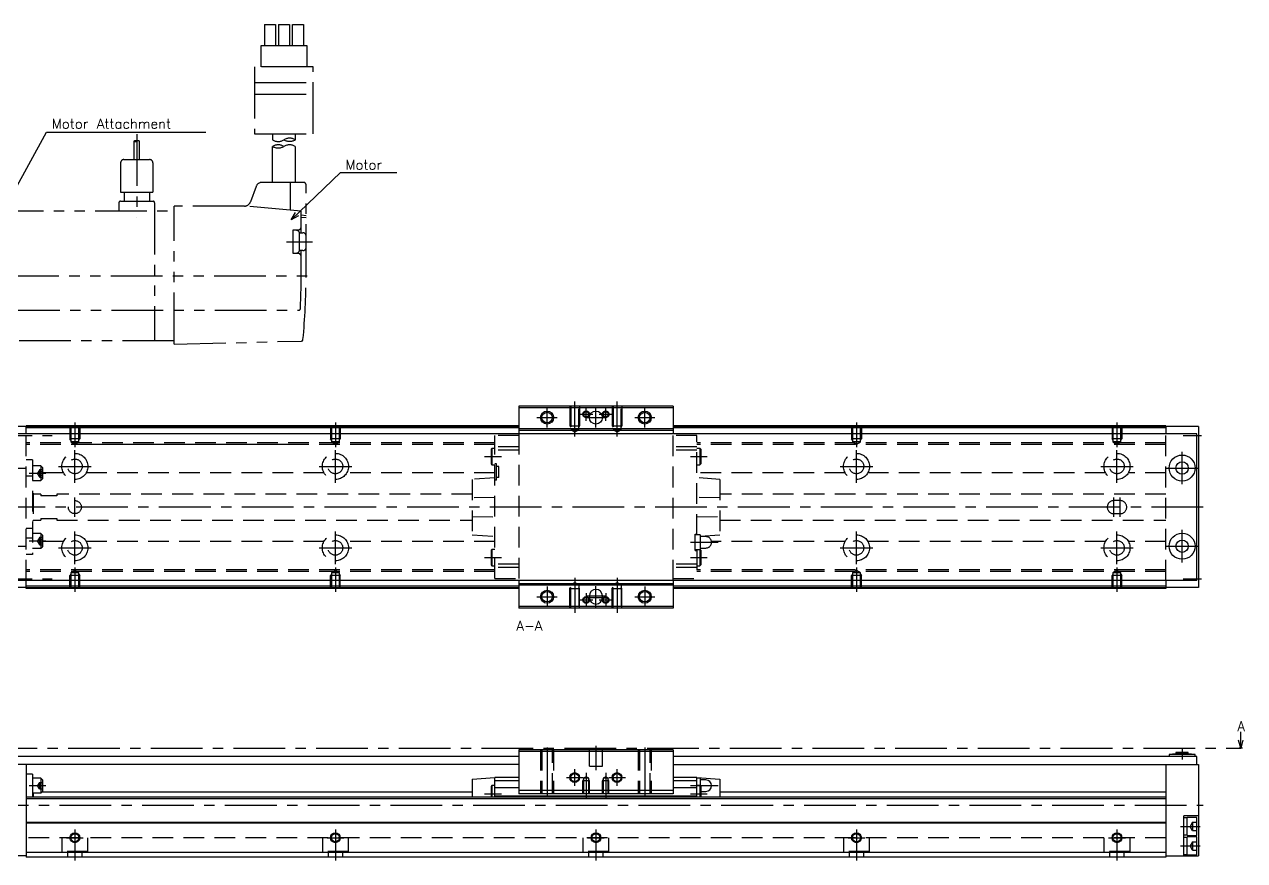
# Model space of a CAD drawing. Extents: x -2 to 618, y -8 to 266.
# Drawn here: x 243.1 to 617.7, y 9 to 265.7 of the extents above; entities that cross this region are included whole.
import ezdxf

# ---------------------------------------------------------------- set-up
doc = ezdxf.new("R2010")
doc.units = 0
doc.header["$LTSCALE"] = 0.5
for name, pattern in [('CENTER', [50.8, 31.75, -6.35, 6.35, -6.35]), ('DASHED', [19.05, 12.7, -6.35]), ('PHANTOM', [63.5, 31.75, -6.35, 6.35, -6.35, 6.35, -6.35])]:
    doc.linetypes.add(name, pattern=pattern)
for name, color, linetype in [('MSM_CENTER', 1, 'CENTER'), ('MSM_CONTINUOUS', 7, 'CONTINUOUS'), ('MSM_DASHED', 4, 'DASHED'), ('MSM_IMAGINARY', 6, 'PHANTOM'), ('MSM_NARROW', 5, 'CONTINUOUS'), ('MSM_PART_NUMBER', 7, 'CONTINUOUS')]:
    doc.layers.add(name, color=color, linetype=linetype)
doc.styles.get("Standard").update_dxf_attribs({"font": 'txt.shx', "height": 3, "bigfont": 'bigfont.shx'})

msp = doc.modelspace()

# ---------------------------------------------------------------- linework, layer by layer
at = {"layer": 'MSM_CENTER'}
for p, q in [((412.05, 139.19), (412.05, 149.9)), ((425.05, 139.19), (425.05, 149.9)), ((403.55, 141.9), (403.55, 148.1)), ((415.55, 143.95), (415.55, 148.05)), ((418.55, 141.9), (418.55, 148.1)), ((421.55, 143.95), (421.55, 148.05)), ((433.55, 141.9), (433.55, 148.1)), ((258.55, 143.5), (258.55, 135.87)), ((338.55, 143.5), (338.55, 135.87)), ((400.45, 145), (406.65, 145)), ((413.5, 146), (417.6, 146)), ((415.45, 145), (421.65, 145)), ((419.5, 146), (423.6, 146)), ((430.45, 145), (436.65, 145)), ((498.55, 143.5), (498.55, 135.87)), ((578.55, 143.5), (578.55, 135.87)), ((229.55, 139.5), (251.55, 139.5)), ((598.85, 139.5), (604.55, 139.5)), ((258.55, 125), (258.55, 135)), ((338.55, 125), (338.55, 135)), ((498.55, 125), (498.55, 135)), ((578.55, 125), (578.55, 135)), ((384.35, 133), (389.55, 133)), ((447.55, 133), (452.75, 133)), ((598.55, 124.5), (598.55, 134.5)), ((233.55, 129.5), (243.55, 129.5)), ((244.55, 127.89), (249.65, 127.89)), ((253.55, 130), (263.55, 130)), ((333.55, 130), (343.55, 130)), ((493.55, 130), (503.55, 130)), ((573.55, 130), (583.55, 130)), ((593.55, 129.5), (603.55, 129.5)), ((258.55, 114.5), (258.55, 120.5)), ((577.55, 114.5), (577.55, 120.5)), ((579.55, 114.5), (579.55, 120.5)), ((605.05, 117.5), (200.05, 117.5)), ((258.55, 100), (258.55, 110)), ((338.55, 100), (338.55, 110)), ((498.55, 100), (498.55, 110)), ((578.55, 100), (578.55, 110)), ((598.55, 100.5), (598.55, 110.5)), ((233.55, 105.5), (243.55, 105.5)), ((244.55, 107.11), (249.65, 107.11)), ((253.55, 105), (263.55, 105)), ((333.55, 105), (343.55, 105)), ((447.55, 106.7), (456.05, 106.7)), ((493.55, 105), (503.55, 105)), ((573.55, 105), (583.55, 105)), ((593.55, 105.5), (603.55, 105.5)), ((384.35, 102), (389.55, 102)), ((447.55, 102), (452.75, 102)), ((258.55, 99.01), (258.55, 91.5)), ((338.55, 99.01), (338.55, 91.5)), ((498.55, 99.01), (498.55, 91.5)), ((578.55, 99.01), (578.55, 91.5)), ((229.55, 95.5), (251.55, 95.5)), ((412.05, 95.81), (412.05, 85.1)), ((425.05, 95.81), (425.05, 85.1)), ((598.85, 95.5), (604.55, 95.5)), ((400.45, 90), (406.65, 90)), ((403.55, 93.1), (403.55, 86.9)), ((415.55, 91.05), (415.55, 86.95)), ((415.55, 90.25), (421.55, 90.25)), ((418.55, 86.75), (418.55, 93.25)), ((421.55, 91.05), (421.55, 86.95)), ((430.45, 90), (436.65, 90)), ((433.55, 93.1), (433.55, 86.9)), ((413.5, 89), (417.6, 89)), ((415.55, 89.75), (421.55, 89.75)), ((419.5, 89), (423.6, 89)), ((231.05, 43.5), (616.55, 43.5)), ((403.55, 43.67), (403.55, 28.82)), ((418.55, 44.25), (418.55, 36.75)), ((433.55, 43.67), (433.55, 28.82)), ((598.55, 43.2), (598.55, 40)), ((409.48, 34.5), (414.63, 34.5)), ((412.05, 31.92), (412.05, 37.07)), ((415.55, 35.96), (415.55, 28.24)), ((421.55, 35.96), (421.55, 28.24)), ((422.48, 34.5), (427.63, 34.5)), ((425.05, 31.92), (425.05, 37.07)), ((244.55, 32), (249.65, 32)), ((447.55, 32), (456.05, 32)), ((384.35, 29.5), (389.55, 29.5)), ((447.55, 29.5), (452.75, 29.5)), ((203.05, 26), (605.05, 26)), ((598.05, 19.5), (604.05, 19.5)), ((255.98, 16), (261.13, 16)), ((258.55, 18.5), (258.55, 9)), ((335.98, 16), (341.13, 16)), ((338.55, 18.5), (338.55, 9)), ((415.98, 16), (421.13, 16)), ((418.55, 18.5), (418.55, 9)), ((495.98, 16), (501.13, 16)), ((498.55, 18.5), (498.55, 9)), ((575.98, 16), (581.13, 16)), ((578.55, 18.5), (578.55, 9)), ((598.05, 13.5), (604.05, 13.5))]:
    msp.add_line(p, q, dxfattribs=at)
at = {"layer": 'MSM_CONTINUOUS'}
for p, q in [((394.85, 148.5), (394.85, 140)), ((442.25, 148.5), (394.85, 148.5)), ((442.25, 148), (394.85, 148)), ((442.25, 148.5), (442.25, 140)), ((394.85, 142.5), (243.55, 142.5)), ((243.55, 140), (243.55, 142.5)), ((593.55, 142.5), (442.25, 142.5)), ((593.55, 142.5), (593.55, 140)), ((243.55, 142.2), (231.05, 142.2)), ((603.05, 140), (234.05, 140)), ((394.85, 142.3), (243.55, 142.3)), ((394.85, 141.8), (243.55, 141.8)), ((442.25, 141.5), (394.85, 141.5)), ((442.25, 141), (394.85, 141)), ((593.55, 142.3), (442.25, 142.3)), ((593.55, 141.8), (442.25, 141.8)), ((603.55, 142.2), (593.55, 142.2)), ((600.05, 142.2), (600.05, 142.25)), ((603.05, 142.25), (600.05, 142.25)), ((603.05, 142.2), (603.05, 142.25)), ((603.05, 95), (603.05, 140)), ((603.55, 142.2), (603.55, 92.8)), ((603.05, 95), (234.05, 95)), ((243.55, 92.5), (243.55, 95)), ((394.85, 95), (394.85, 86.5)), ((442.25, 94), (394.85, 94)), ((442.25, 95), (442.25, 86.5)), ((593.55, 95), (593.55, 92.5)), ((243.55, 92.8), (231.05, 92.8)), ((394.85, 93.2), (243.55, 93.2)), ((394.85, 92.7), (243.55, 92.7)), ((394.85, 92.5), (243.55, 92.5)), ((442.25, 93.5), (394.85, 93.5)), ((416.55, 90.25), (416.55, 89.75)), ((420.55, 89.75), (420.55, 90.25)), ((593.55, 93.2), (442.25, 93.2)), ((593.55, 92.7), (442.25, 92.7)), ((593.55, 92.5), (442.25, 92.5)), ((603.55, 92.8), (593.55, 92.8)), ((442.25, 87), (394.85, 87)), ((442.25, 86.5), (394.85, 86.5)), ((616.55, 43.5), (615.88, 46)), ((616.55, 43.5), (616.55, 48.5)), ((617.22, 46), (616.55, 43.5)), ((394.85, 43), (394.85, 29.5)), ((442.25, 43), (394.85, 43)), ((442.25, 42.5), (394.85, 42.5)), ((442.25, 43), (442.25, 29.5)), ((596.65, 41.8), (594.55, 41.55)), ((594.55, 41.55), (594.55, 41)), ((602.55, 41.55), (594.55, 41.55)), ((596.65, 42.2), (596.65, 41.8)), ((600.45, 42.2), (596.65, 42.2)), ((600.45, 41.8), (596.65, 41.8)), ((600.45, 41.8), (600.45, 42.2)), ((602.55, 41.55), (600.45, 41.8)), ((602.55, 41), (602.55, 41.55)), ((617.05, 43.5), (616.05, 43.5)), ((394.85, 38.5), (233.05, 38.5)), ((394.85, 41), (234.05, 41)), ((243.55, 38.5), (243.55, 10)), ((603.05, 41), (442.25, 41)), ((442.25, 38.5), (603.55, 38.5)), ((593.55, 38.5), (593.55, 10)), ((603.05, 38.5), (603.05, 41)), ((603.55, 38.5), (603.55, 10.5)), ((245.55, 35.5), (243.55, 35.5)), ((245.55, 35.5), (245.55, 28.5)), ((248.15, 34.25), (245.55, 34.25)), ((248.65, 33.75), (248.15, 34.25)), ((248.15, 34.25), (248.15, 29.75)), ((248.65, 33.75), (248.65, 30.25)), ((380.55, 34), (387.55, 34.5)), ((380.55, 34), (380.55, 28.5)), ((394.85, 34.5), (387.55, 34.5)), ((387.55, 28.5), (387.55, 34.5)), ((449.55, 34.5), (442.25, 34.5)), ((449.55, 34.5), (456.55, 34)), ((449.55, 28.5), (449.55, 34.5)), ((450.55, 34.25), (449.55, 34.25)), ((450.55, 34.25), (450.55, 31.95)), ((452.3, 33.75), (450.55, 33.75)), ((456.55, 34), (456.55, 28.5)), ((248.15, 29.75), (248.65, 30.25)), ((380.55, 30), (248.4, 30)), ((386.6, 32), (386.35, 31.75)), ((386.35, 31.75), (386.35, 28.5)), ((387.55, 32), (386.6, 32)), ((386.6, 32), (386.6, 28.5)), ((394.85, 33.5), (387.55, 33.5)), ((394.85, 31.3), (387.55, 31.3)), ((442.25, 30.5), (394.85, 30.5)), ((449.55, 33.5), (442.25, 33.5)), ((449.55, 31.3), (442.25, 31.3)), ((450.5, 32), (449.55, 32)), ((450.75, 31.75), (450.5, 32)), ((450.5, 32), (450.5, 28.5)), ((450.75, 31.75), (450.75, 28.5)), ((450.75, 30.25), (452.3, 30.25)), ((593.55, 30), (456.55, 30)), ((593.55, 28.5), (243.55, 28.5)), ((593.55, 28), (243.55, 28)), ((245.55, 29.75), (248.15, 29.75)), ((245.75, 29.75), (245.75, 28.5)), ((449.55, 28.8), (387.55, 28.8)), ((442.25, 29.5), (394.85, 29.5)), ((599.05, 10.5), (599.05, 22.75)), ((603.55, 22.75), (599.05, 22.75)), ((593.55, 20.7), (243.55, 20.7)), ((593.55, 20.5), (243.55, 20.5)), ((600.05, 22.1), (599.05, 22.1)), ((600.05, 16.75), (600.05, 22.25)), ((603.05, 22.25), (600.05, 22.25)), ((603.05, 16.75), (603.05, 22.25)), ((599.05, 16.9), (600.05, 16.9)), ((600.05, 16.1), (599.05, 16.1)), ((600.05, 16.75), (603.05, 16.75)), ((600.05, 10.75), (600.05, 16.25)), ((603.05, 16.25), (600.05, 16.25)), ((603.05, 10.75), (603.05, 16.25)), ((593.55, 11.5), (243.55, 11.5)), ((243.55, 10.5), (231.05, 10.5)), ((593.55, 10), (243.55, 10)), ((593.55, 10.5), (603.55, 10.5)), ((599.05, 10.9), (600.05, 10.9)), ((600.05, 10.75), (603.05, 10.75))]:
    msp.add_line(p, q, dxfattribs=at)
for centre, radius in [((403.55, 145), 1.62), ((418.55, 145), 2), ((433.55, 145), 1.62), ((598.55, 129.5), 4), ((598.55, 129.5), 1.9), ((598.55, 105.5), 4), ((598.55, 105.5), 1.9), ((403.55, 90), 1.62), ((433.55, 90), 1.62), ((412.05, 34.5), 1.23), ((425.05, 34.5), 1.23), ((258.55, 16), 1.23), ((338.55, 16), 1.23), ((418.55, 16), 1.23), ((498.55, 16), 1.23), ((578.55, 16), 1.23)]:
    msp.add_circle(centre, radius, dxfattribs=at)
for centre, radius, start, end in [((418.55, 90.25), 2, 0, 180), ((418.55, 89.75), 2, 180, 0), ((452.3, 32), 1.75, 270, 90)]:
    msp.add_arc(centre, radius, start, end, dxfattribs=at)
at = {"layer": 'MSM_DASHED'}
for p, q in [((410.55, 148.5), (410.55, 142.5)), ((410.82, 148.5), (410.82, 141.3)), ((413.28, 141.3), (413.28, 148.5)), ((413.55, 148.5), (413.55, 142.5)), ((423.55, 148.5), (423.55, 142.5)), ((423.82, 148.5), (423.82, 141.3)), ((426.28, 141.3), (426.28, 148.5)), ((426.55, 148.5), (426.55, 142.5)), ((257.05, 142.5), (257.05, 138.5)), ((257.32, 142.5), (257.32, 137.58)), ((259.78, 137.58), (259.78, 142.5)), ((260.05, 142.5), (260.05, 138.5)), ((337.05, 142.5), (337.05, 138.5)), ((337.32, 142.5), (337.32, 137.58)), ((339.78, 137.58), (339.78, 142.5)), ((340.05, 142.5), (340.05, 138.5)), ((410.55, 142.5), (413.55, 142.5)), ((410.55, 142.5), (410.82, 142.03)), ((413.55, 142.5), (413.28, 142.03)), ((423.55, 142.5), (426.55, 142.5)), ((423.55, 142.5), (423.82, 142.03)), ((426.55, 142.5), (426.28, 142.03)), ((497.05, 142.5), (497.05, 138.5)), ((497.32, 142.5), (497.32, 137.58)), ((499.78, 137.58), (499.78, 142.5)), ((500.05, 142.5), (500.05, 138.5)), ((577.05, 142.5), (577.05, 138.5)), ((577.32, 142.5), (577.32, 137.58)), ((579.78, 137.58), (579.78, 142.5)), ((580.05, 142.5), (580.05, 138.5)), ((243.55, 95), (243.55, 140)), ((257.25, 142.3), (257.25, 142.3)), ((337.25, 142.3), (337.25, 142.3)), ((337.25, 142.3), (337.25, 142.3)), ((339.85, 142.3), (339.87, 142.32)), ((394.85, 139.45), (387.55, 139.45)), ((387.55, 95.55), (387.55, 139.45)), ((394.85, 140), (394.85, 95)), ((410.82, 141.3), (412.05, 140.59)), ((410.82, 141.3), (413.28, 141.3)), ((412.05, 140.59), (413.28, 141.3)), ((423.82, 141.3), (425.05, 140.59)), ((423.82, 141.3), (426.28, 141.3)), ((425.05, 140.59), (426.28, 141.3)), ((442.25, 95), (442.25, 140)), ((449.55, 139.45), (442.25, 139.45)), ((449.55, 108.95), (449.55, 139.45)), ((497.25, 142.3), (497.25, 142.3)), ((497.25, 142.3), (497.25, 142.3)), ((499.85, 142.3), (499.87, 142.32)), ((577.25, 142.3), (577.25, 142.3)), ((577.25, 142.3), (577.25, 142.3)), ((579.85, 142.3), (579.87, 142.32)), ((593.55, 95), (593.55, 140)), ((387.55, 137.26), (243.55, 137.26)), ((387.55, 136.7), (243.55, 136.7)), ((260.05, 138.5), (257.05, 138.5)), ((257.32, 138.03), (257.05, 138.5)), ((259.78, 137.58), (257.32, 137.58)), ((257.32, 137.58), (258.55, 136.87)), ((258.55, 136.87), (259.78, 137.58)), ((259.78, 138.03), (260.05, 138.5)), ((325.05, 136.7), (262.05, 136.7)), ((340.05, 138.5), (337.05, 138.5)), ((337.32, 138.03), (337.05, 138.5)), ((339.78, 137.58), (337.32, 137.58)), ((337.32, 137.58), (338.55, 136.87)), ((338.55, 136.87), (339.78, 137.58)), ((339.78, 138.03), (340.05, 138.5)), ((386.6, 135.5), (386.35, 135.25)), ((386.35, 135.25), (386.35, 130.75)), ((387.55, 135.5), (386.6, 135.5)), ((386.6, 135.5), (386.6, 130.5)), ((394.85, 136), (387.55, 136)), ((394.85, 135), (387.55, 135)), ((449.55, 136), (442.25, 136)), ((449.55, 135), (442.25, 135)), ((593.55, 137.26), (449.55, 137.26)), ((593.55, 136.7), (449.55, 136.7)), ((450.5, 135.5), (449.55, 135.5)), ((450.5, 135.5), (450.5, 130.5)), ((450.75, 135.25), (450.5, 135.5)), ((450.75, 135.25), (450.75, 130.75)), ((500.05, 138.5), (497.05, 138.5)), ((497.32, 138.03), (497.05, 138.5)), ((499.78, 137.58), (497.32, 137.58)), ((497.32, 137.58), (498.55, 136.87)), ((498.55, 136.87), (499.78, 137.58)), ((499.78, 138.03), (500.05, 138.5)), ((580.05, 138.5), (577.05, 138.5)), ((577.32, 138.03), (577.05, 138.5)), ((579.78, 137.58), (577.32, 137.58)), ((577.32, 137.58), (578.55, 136.87)), ((578.55, 136.87), (579.78, 137.58)), ((579.78, 138.03), (580.05, 138.5)), ((245.55, 132), (243.55, 132)), ((245.55, 132), (245.55, 103)), ((248.15, 130.14), (245.55, 130.14)), ((247.65, 128.89), (247.08, 127.89)), ((247.65, 126.89), (247.08, 127.89)), ((247.65, 129.05), (248.65, 129.05)), ((247.65, 129.05), (247.65, 126.74)), ((247.65, 128.47), (248.65, 128.47)), ((248.65, 129.64), (248.15, 130.14)), ((248.15, 130.14), (248.15, 125.64)), ((248.65, 129.64), (248.65, 126.14)), ((255.07, 128.04), (248.65, 128.04)), ((335.07, 128.04), (262.04, 128.04)), ((387.55, 128.04), (342.04, 128.04)), ((386.35, 130.75), (386.6, 130.5)), ((386.6, 130.5), (387.55, 130.5)), ((388.05, 130.8), (387.55, 130.8)), ((388.05, 125.8), (388.05, 130.8)), ((388.75, 130), (388.05, 130)), ((388.75, 126.6), (388.75, 130)), ((449.55, 130.5), (450.5, 130.5)), ((495.07, 128.04), (449.55, 128.04)), ((450.5, 130.5), (450.75, 130.75)), ((575.07, 128.04), (502.04, 128.04)), ((593.55, 128.04), (582.04, 128.04)), ((245.55, 127), (243.55, 127)), ((245.55, 125.64), (248.15, 125.64)), ((247.65, 127.31), (248.65, 127.31)), ((247.65, 126.74), (248.65, 126.74)), ((248.15, 125.64), (248.65, 126.14)), ((387.55, 126.5), (380.55, 126)), ((380.55, 126), (380.55, 109)), ((388.05, 125.8), (387.55, 125.8)), ((388.75, 126.6), (388.05, 126.6)), ((456.55, 126), (449.55, 126.5)), ((456.55, 126), (456.55, 109)), ((245.75, 121.75), (245.55, 121.75)), ((245.75, 121.75), (245.75, 113.25)), ((248.05, 121.5), (245.75, 121.5)), ((248.05, 121.5), (248.05, 121)), ((253.05, 121), (248.05, 121)), ((253.05, 121.5), (253.05, 121)), ((380.55, 121.5), (253.05, 121.5)), ((387.55, 120.46), (380.55, 120.37)), ((456.55, 120.37), (449.55, 120.46)), ((593.55, 121.5), (456.55, 121.5)), ((579.55, 119.5), (577.55, 119.5)), ((245.55, 113.25), (245.75, 113.25)), ((245.75, 113.5), (248.05, 113.5)), ((248.05, 114), (253.05, 114)), ((248.05, 114), (248.05, 113.5)), ((253.05, 114), (253.05, 113.5)), ((253.05, 113.5), (380.55, 113.5)), ((380.55, 114.63), (387.55, 114.54)), ((449.55, 114.54), (456.55, 114.63)), ((456.55, 113.5), (593.55, 113.5)), ((577.55, 115.5), (579.55, 115.5)), ((243.55, 111), (245.55, 111)), ((248.15, 109.36), (245.55, 109.36)), ((248.65, 108.86), (248.15, 109.36)), ((248.15, 109.36), (248.15, 104.86)), ((248.65, 108.86), (248.65, 105.36)), ((380.55, 109), (387.55, 108.5)), ((449.05, 109.2), (449.55, 109.2)), ((449.05, 104.2), (449.05, 109.2)), ((450.55, 108.95), (449.05, 108.95)), ((450.55, 108.57), (456.55, 109)), ((450.55, 108.95), (450.55, 104.45)), ((245.55, 108), (243.55, 108)), ((247.65, 108.11), (247.08, 107.11)), ((247.65, 106.11), (247.08, 107.11)), ((247.65, 108.26), (248.65, 108.26)), ((247.65, 108.26), (247.65, 105.95)), ((247.65, 107.69), (248.65, 107.69)), ((247.65, 106.53), (248.65, 106.53)), ((247.65, 105.95), (248.65, 105.95)), ((248.15, 104.86), (248.65, 105.36)), ((255.07, 106.96), (248.65, 106.96)), ((335.07, 106.96), (262.04, 106.96)), ((387.55, 106.96), (342.04, 106.96)), ((452.3, 108.45), (450.55, 108.45)), ((450.55, 104.95), (452.3, 104.95)), ((495.07, 106.96), (454.03, 106.96)), ((575.07, 106.96), (502.04, 106.96)), ((593.55, 106.96), (582.04, 106.96)), ((245.55, 103), (243.55, 103)), ((245.55, 104.86), (248.15, 104.86)), ((386.6, 104.5), (386.35, 104.25)), ((386.35, 104.25), (386.35, 99.75)), ((386.6, 104.5), (386.6, 99.5)), ((387.55, 104.5), (386.6, 104.5)), ((449.05, 104.45), (450.55, 104.45)), ((449.05, 104.2), (449.55, 104.2)), ((449.55, 104.45), (449.55, 95.55)), ((450.5, 104.45), (450.5, 99.5)), ((450.75, 104.25), (450.55, 104.45)), ((450.75, 104.25), (450.75, 99.75)), ((387.55, 98.3), (243.55, 98.3)), ((387.55, 97.74), (243.55, 97.74)), ((258.55, 98.01), (257.32, 97.3)), ((259.78, 97.3), (258.55, 98.01)), ((338.55, 98.01), (337.32, 97.3)), ((339.78, 97.3), (338.55, 98.01)), ((386.35, 99.75), (386.6, 99.5)), ((386.6, 99.5), (387.55, 99.5)), ((394.85, 100), (387.55, 100)), ((394.85, 99), (387.55, 99)), ((449.55, 100), (442.25, 100)), ((449.55, 99), (442.25, 99)), ((449.55, 99.5), (450.5, 99.5)), ((593.55, 98.3), (449.55, 98.3)), ((593.55, 97.74), (449.55, 97.74)), ((450.5, 99.5), (450.75, 99.75)), ((498.55, 98.01), (497.32, 97.3)), ((499.78, 97.3), (498.55, 98.01)), ((578.55, 98.01), (577.32, 97.3)), ((579.78, 97.3), (578.55, 98.01)), ((257.32, 96.97), (257.05, 96.5)), ((260.05, 96.5), (257.05, 96.5)), ((257.05, 92.5), (257.05, 96.5)), ((257.32, 97.3), (257.32, 92.5)), ((259.78, 97.3), (257.32, 97.3)), ((259.78, 92.5), (259.78, 97.3)), ((259.78, 96.97), (260.05, 96.5)), ((260.05, 92.5), (260.05, 96.5)), ((337.32, 96.97), (337.05, 96.5)), ((340.05, 96.5), (337.05, 96.5)), ((337.05, 92.5), (337.05, 96.5)), ((337.32, 97.3), (337.32, 92.5)), ((339.78, 97.3), (337.32, 97.3)), ((339.78, 92.5), (339.78, 97.3)), ((339.78, 96.97), (340.05, 96.5)), ((340.05, 92.5), (340.05, 96.5)), ((387.55, 95.55), (394.85, 95.55)), ((410.82, 93.7), (412.05, 94.41)), ((410.82, 93.7), (413.28, 93.7)), ((410.82, 86.5), (410.82, 93.7)), ((412.05, 94.41), (413.28, 93.7)), ((413.28, 93.7), (413.28, 86.5)), ((423.82, 93.7), (425.05, 94.41)), ((423.82, 93.7), (426.28, 93.7)), ((423.82, 86.5), (423.82, 93.7)), ((425.05, 94.41), (426.28, 93.7)), ((426.28, 93.7), (426.28, 86.5)), ((442.25, 95.55), (449.55, 95.55)), ((497.32, 96.97), (497.05, 96.5)), ((500.05, 96.5), (497.05, 96.5)), ((497.05, 92.5), (497.05, 96.5)), ((497.32, 97.3), (497.32, 92.5)), ((499.78, 97.3), (497.32, 97.3)), ((499.78, 92.5), (499.78, 97.3)), ((499.78, 96.97), (500.05, 96.5)), ((500.05, 92.5), (500.05, 96.5)), ((577.32, 96.97), (577.05, 96.5)), ((580.05, 96.5), (577.05, 96.5)), ((577.05, 92.5), (577.05, 96.5)), ((577.32, 97.3), (577.32, 92.5)), ((579.78, 97.3), (577.32, 97.3)), ((579.78, 92.5), (579.78, 97.3)), ((579.78, 96.97), (580.05, 96.5)), ((580.05, 92.5), (580.05, 96.5)), ((410.55, 92.5), (410.82, 92.97)), ((410.55, 86.5), (410.55, 92.5)), ((410.55, 92.5), (413.55, 92.5)), ((413.55, 92.5), (413.28, 92.97)), ((413.55, 86.5), (413.55, 92.5)), ((423.55, 92.5), (423.82, 92.97)), ((423.55, 86.5), (423.55, 92.5)), ((423.55, 92.5), (426.55, 92.5)), ((426.55, 92.5), (426.28, 92.97)), ((426.55, 86.5), (426.55, 92.5)), ((401.55, 43), (401.55, 29.5)), ((401.93, 43), (401.93, 29.5)), ((405.18, 29.5), (405.18, 43)), ((405.55, 43), (405.55, 29.5)), ((416.55, 38), (416.55, 43)), ((420.55, 38), (420.55, 43)), ((431.55, 43), (431.55, 29.5)), ((431.93, 43), (431.93, 29.5)), ((435.18, 29.5), (435.18, 43)), ((435.55, 43), (435.55, 29.5)), ((416.55, 38), (420.55, 38)), ((414.55, 33.5), (414.77, 33.87)), ((415.55, 34.7), (414.77, 34.25)), ((414.77, 34.25), (414.77, 29.5)), ((416.34, 34.25), (414.77, 34.25)), ((416.34, 34.25), (415.55, 34.7)), ((416.34, 29.5), (416.34, 34.25)), ((416.55, 33.5), (416.34, 33.87)), ((420.55, 33.5), (420.77, 33.87)), ((421.55, 34.7), (420.77, 34.25)), ((420.77, 34.25), (420.77, 29.5)), ((422.34, 34.25), (420.77, 34.25)), ((422.34, 34.25), (421.55, 34.7)), ((422.34, 29.5), (422.34, 34.25)), ((422.55, 33.5), (422.34, 33.87)), ((247.65, 33), (247.08, 32)), ((247.65, 31), (247.08, 32)), ((247.65, 33), (248.65, 33)), ((247.65, 33), (247.65, 31)), ((247.65, 32), (248.65, 32)), ((247.65, 31), (248.65, 31)), ((414.55, 29.5), (414.55, 33.5)), ((416.55, 33.5), (414.55, 33.5)), ((416.55, 29.5), (416.55, 33.5)), ((420.55, 29.5), (420.55, 33.5)), ((422.55, 33.5), (420.55, 33.5)), ((422.55, 29.5), (422.55, 33.5)), ((601.75, 20.75), (601.03, 19.5)), ((601.75, 18.25), (601.03, 19.5)), ((601.75, 20.75), (603.05, 20.75)), ((601.75, 20.75), (601.75, 18.25)), ((601.75, 19.5), (603.05, 19.5)), ((593.55, 16), (243.55, 16)), ((254.55, 16), (254.55, 11.8)), ((262.55, 11.8), (262.55, 16)), ((334.55, 16), (334.55, 11.8)), ((342.55, 11.8), (342.55, 16)), ((414.55, 16), (414.55, 11.8)), ((422.55, 11.8), (422.55, 16)), ((494.55, 16), (494.55, 11.8)), ((502.55, 11.8), (502.55, 16)), ((574.55, 16), (574.55, 11.8)), ((582.55, 11.8), (582.55, 16)), ((601.75, 18.25), (603.05, 18.25)), ((262.55, 11.8), (254.55, 11.8)), ((256.3, 11.8), (256.3, 10)), ((260.8, 10), (260.8, 11.8)), ((342.55, 11.8), (334.55, 11.8)), ((336.3, 11.8), (336.3, 10)), ((340.8, 10), (340.8, 11.8)), ((422.55, 11.8), (414.55, 11.8)), ((416.3, 11.8), (416.3, 10)), ((420.8, 10), (420.8, 11.8)), ((502.55, 11.8), (494.55, 11.8)), ((496.3, 11.8), (496.3, 10)), ((500.8, 10), (500.8, 11.8)), ((582.55, 11.8), (574.55, 11.8)), ((576.3, 11.8), (576.3, 10)), ((580.8, 10), (580.8, 11.8)), ((601.75, 14.75), (601.03, 13.5)), ((601.75, 12.25), (601.03, 13.5)), ((601.75, 14.75), (603.05, 14.75)), ((601.75, 14.75), (601.75, 12.25)), ((601.75, 13.5), (603.05, 13.5)), ((601.75, 12.25), (603.05, 12.25))]:
    msp.add_line(p, q, dxfattribs=at)
for centre, radius in [((415.55, 146), 1), ((415.55, 146), 0.784), ((421.55, 146), 1), ((421.55, 146), 0.784), ((258.55, 130), 4), ((258.55, 130), 2.25), ((338.55, 130), 4), ((338.55, 130), 2.25), ((498.55, 130), 4), ((498.55, 130), 2.25), ((578.55, 130), 4), ((578.55, 130), 2.25), ((258.55, 117.5), 2), ((258.55, 105), 4), ((338.55, 105), 4), ((498.55, 105), 4), ((578.55, 105), 4), ((258.55, 105), 2.25), ((338.55, 105), 2.25), ((498.55, 105), 2.25), ((578.55, 105), 2.25), ((415.55, 89), 1), ((421.55, 89), 1), ((415.55, 89), 0.784), ((421.55, 89), 0.784)]:
    msp.add_circle(centre, radius, dxfattribs=at)
for centre, radius, start, end in [((577.55, 117.5), 2, 90, 270), ((579.55, 117.5), 2, 270, 90), ((452.3, 106.7), 1.75, 270, 90)]:
    msp.add_arc(centre, radius, start, end, dxfattribs=at)
at = {"layer": 'MSM_IMAGINARY'}
for p, q in [((316.75, 265.68), (320.15, 265.68)), ((316.75, 265.68), (316.75, 259.18)), ((320.15, 265.68), (320.15, 259.18)), ((321.05, 265.68), (324.45, 265.68)), ((321.05, 265.68), (321.05, 259.18)), ((324.45, 265.68), (324.45, 259.18)), ((325.35, 265.68), (328.75, 265.68)), ((325.35, 259.18), (325.35, 265.68)), ((328.75, 265.68), (328.75, 259.18)), ((315.75, 259.18), (329.75, 259.18)), ((315.75, 252.68), (315.75, 259.18)), ((329.75, 259.18), (329.75, 252.68)), ((331.75, 252.68), (313.75, 252.68)), ((313.75, 252.68), (313.75, 232.06)), ((331.75, 232.06), (331.75, 252.68)), ((313.75, 247.83), (331.75, 247.83)), ((313.75, 244.23), (331.75, 244.23)), ((276.7, 229.84), (276.7, 224.2)), ((277.55, 231.95), (277.55, 206.5)), ((278.4, 224.2), (278.4, 229.84)), ((313.75, 232.06), (331.75, 232.06)), ((319.25, 232.06), (319.25, 230.27)), ((326.25, 230.27), (326.25, 232.06)), ((319.25, 217.2), (319.25, 228.24)), ((326.25, 217.2), (326.25, 228.24)), ((272.6, 223.2), (272.6, 214.2)), ((273.6, 224.2), (281.5, 224.2)), ((282.5, 223.2), (282.5, 214.2)), ((272.6, 214.2), (282.5, 214.2)), ((273.65, 214.2), (273.65, 211.4)), ((281.45, 214.2), (281.45, 211.4)), ((314.18, 215.88), (312.48, 211.22)), ((328.75, 217.2), (316.05, 217.2)), ((324.75, 208.66), (324.75, 217.2)), ((329.55, 188.5), (329.55, 216.4)), ((272.05, 210.9), (272.05, 208.5)), ((272.55, 211.4), (282.55, 211.4)), ((283.05, 210.9), (283.05, 168.5)), ((289.05, 167.5), (289.05, 209.9)), ((310.6, 209.9), (289.05, 209.9)), ((328.05, 208.37), (310.6, 209.9)), ((233.05, 208.5), (289.05, 208.5)), ((328.05, 201.73), (328.05, 208.37)), ((329.55, 206.96), (328.05, 207.09)), ((329.55, 206.26), (328.05, 206.39)), ((325.55, 202.58), (327.05, 202.58)), ((325.55, 195.38), (325.55, 202.58)), ((326.55, 202.48), (325.55, 202.48)), ((323.55, 198.98), (331.55, 198.98)), ((327.52, 201.73), (328.55, 201.73)), ((327.55, 196.48), (327.55, 201.48)), ((325.55, 195.48), (326.55, 195.48)), ((327.06, 195.38), (325.55, 195.38)), ((328.55, 196.23), (327.55, 196.23)), ((328.05, 188.5), (328.05, 196.23)), ((206.05, 188.5), (331.55, 188.5)), ((238.05, 177.93), (327.3, 177.93)), ((289.05, 168.5), (233.05, 168.5)), ((289.05, 167.5), (328.11, 168.49))]:
    msp.add_line(p, q, dxfattribs=at)
for centre, radius, start, end in [((277.13, 229.1), 0.85, 60.0009, 119.999), ((277.13, 230.57), 0.85, 240.001, 299.999), ((277.98, 229.1), 0.85, 59.9987, 119.999), ((321, 232.71), 3, 234.3132, 305.6839), ((321, 225.21), 3.5, 60.0014, 120.1319), ((324.5, 227.24), 3.5, 60.0014, 120.0014), ((324.5, 233.3), 3.5, 240.0015, 300.0015), ((324.5, 225.21), 3.5, 60.0637, 120), ((321, 231.27), 3.5, 239.871, 300), ((273.6, 223.2), 1, 90, 180), ((281.5, 223.2), 1, 360, 90), ((316.05, 215.2), 2, 90, 160), ((328.75, 216.4), 0.8, 360, 90), ((272.55, 210.9), 0.5, 90, 180), ((282.55, 210.9), 0.5, 360, 90), ((310.6, 211.9), 2, 270, 340), ((326.55, 201.48), 1, 360, 90), ((327.05, 203.58), 1, 270, 0), ((328.55, 200.73), 1, 360, 90), ((326.55, 196.48), 1, 270, 360), ((327.06, 194.38), 1, 1.7094, 90), ((328.55, 197.23), 1, 270, 360), ((129.55, 188.5), 198.5, 357.0836, 0), ((129.55, 188.5), 200, 354.3874, 0), ((327.3, 178.43), 0.5, 270, 357.0836), ((328.1, 168.99), 0.5, 271.4503, 354.3874)]:
    msp.add_arc(centre, radius, start, end, dxfattribs=at)
at = {"layer": 'MSM_NARROW'}
for centre, radius in [((403.55, 145), 2), ((433.55, 145), 2), ((403.55, 90), 2), ((433.55, 90), 2), ((412.05, 34.5), 1.5), ((425.05, 34.5), 1.5), ((258.55, 16), 1.5), ((338.55, 16), 1.5), ((418.55, 16), 1.5), ((498.55, 16), 1.5), ((578.55, 16), 1.5)]:
    msp.add_circle(centre, radius, dxfattribs=at)
at = {"layer": 'MSM_PART_NUMBER'}
for p, q in [((231.8, 199.8), (249.89, 232.55)), ((249.89, 232.55), (298.72, 232.55)), ((324.97, 205.69), (340.11, 220.24)), ((340.11, 220.24), (357.41, 220.24)), ((324.97, 205.69), (326.31, 207.9)), ((327.23, 206.94), (324.97, 205.69))]:
    msp.add_line(p, q, dxfattribs=at)

# ---------------------------------------------------------------- texts
for s, p in [('Motor Attachment', (251.45, 233.69)), ('Motor', (341.63, 221.1)), ('A-A', (394.15, 79.6)), ('A', (615.55, 48.75))]:
    msp.add_text(s, height=3, dxfattribs=at).set_placement(p)

doc.saveas('drawing.dxf')
